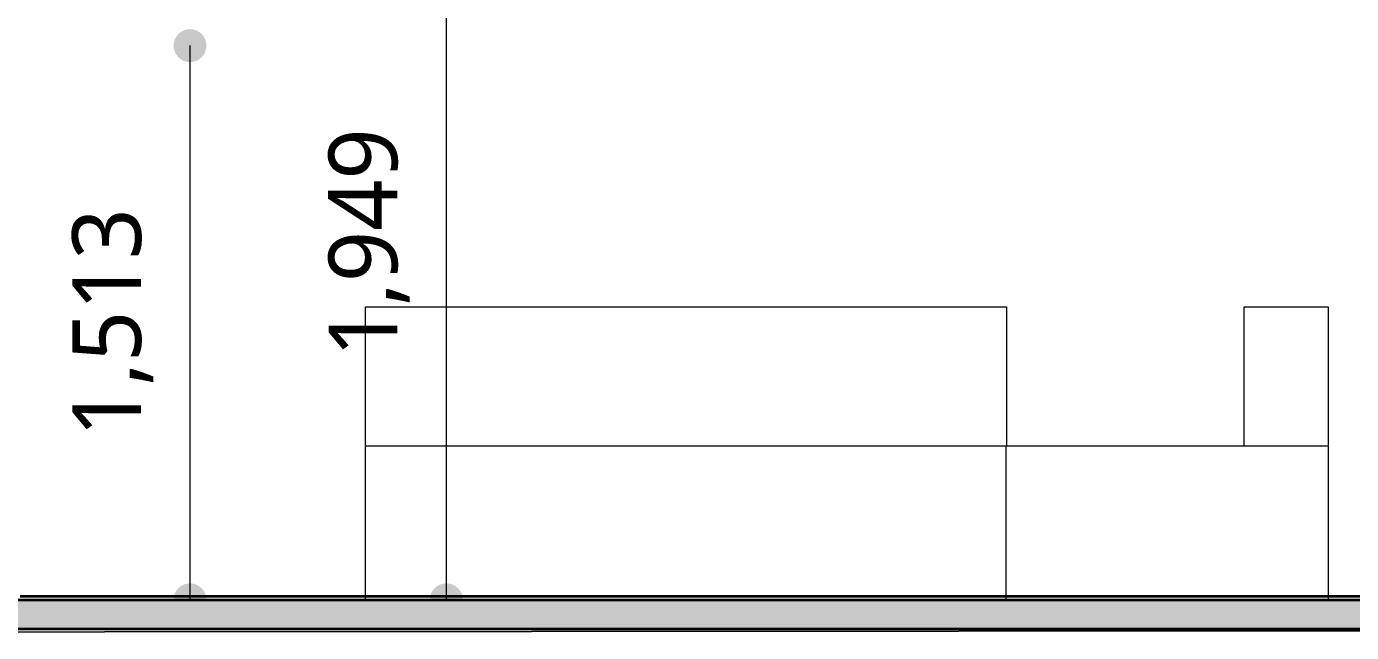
# Model space of a CAD drawing. Header units: millimetres. Extents: x 0 to 153524, y 0 to 59400.
# Drawn here: x 10974 to 14593, y 27461 to 29115 of the extents above; entities that cross this region are included whole.
import ezdxf

# ---------------------------------------------------------------- set-up
doc = ezdxf.new("R2010")
doc.units = ezdxf.units.MM
for name, color, linetype, lineweight in [('01_切断（構造・壁）', 7, 'Continuous', 35), ('10_見えがかり', 7, 'Continuous', 13), ('11_見えがかり（家具）', 8, 'Continuous', 9), ('50_寸法', 3, 'Continuous', 9)]:
    doc.layers.add(name, color=color, linetype=linetype, lineweight=lineweight)
doc.styles.add('JP', font='NotoSansCJKjp-Regular.otf')

msp = doc.modelspace()

# ---------------------------------------------------------------- hatches: boundary and pattern name
at = {"layer": '01_切断（構造・壁）'}
msp.add_hatch(color=7, dxfattribs=at).paths.add_polyline_path([(8797.2, 27470), (8797.2, 27519.9), (8797.2, 27550), (8804, 27550), (8828.7, 27550), (8855.3, 27550), (8880.4, 27550), (8884.2, 27550), (8915.7, 27550), (8935.6, 27550), (8950.1, 27550), (8964.6, 27550), (8988.2, 27550), (9030.5, 27550), (9053.8, 27550), (9215.4, 27550), (9416.3, 27550), (11872.6, 27550), (18001, 27550), (18001, 27502.9), (18001, 27470), (11872.6, 27470), (9422.6, 27470), (9417.5, 27470), (9209.1, 27470), (9048.9, 27470), (9030.5, 27470), (8988.2, 27470), (8964.6, 27470), (8950.1, 27470), (8935.6, 27470), (8915.7, 27470), (8880.4, 27470), (8855.3, 27470), (8804, 27470)])
at = {"layer": '50_寸法'}
for points in [[(11466, 29062.7), (11465.1, 29053.9), (11462.6, 29045.5), (11458.4, 29037.7), (11452.8, 29030.9), (11446, 29025.3), (11438.2, 29021.1), (11429.8, 29018.6), (11421, 29017.7), (11412.2, 29018.6), (11403.8, 29021.1), (11396, 29025.3), (11389.2, 29030.9), (11383.6, 29037.7), (11379.4, 29045.5), (11376.9, 29053.9), (11376, 29062.7), (11376.9, 29071.5), (11379.4, 29079.9), (11383.6, 29087.7), (11389.2, 29094.5), (11396, 29100.1), (11403.8, 29104.3), (11412.2, 29106.8), (11421, 29107.7), (11429.8, 29106.8), (11438.2, 29104.3), (11446, 29100.1), (11452.8, 29094.5), (11458.4, 29087.7), (11462.6, 29079.9), (11465.1, 29071.5)], [(11466, 27550), (11465.1, 27541.2), (11462.6, 27532.8), (11458.4, 27525), (11452.8, 27518.2), (11446, 27512.6), (11438.2, 27508.4), (11429.8, 27505.9), (11421, 27505), (11412.2, 27505.9), (11403.8, 27508.4), (11396, 27512.6), (11389.2, 27518.2), (11383.6, 27525), (11379.4, 27532.8), (11376.9, 27541.2), (11376, 27550), (11376.9, 27558.8), (11379.4, 27567.2), (11383.6, 27575), (11389.2, 27581.8), (11396, 27587.4), (11403.8, 27591.6), (11412.2, 27594.1), (11421, 27595), (11429.8, 27594.1), (11438.2, 27591.6), (11446, 27587.4), (11452.8, 27581.8), (11458.4, 27575), (11462.6, 27567.2), (11465.1, 27558.8)], [(12166, 27550), (12165.1, 27541.2), (12162.6, 27532.8), (12158.4, 27525), (12152.8, 27518.2), (12146, 27512.6), (12138.2, 27508.4), (12129.8, 27505.9), (12121, 27505), (12112.2, 27505.9), (12103.8, 27508.4), (12096, 27512.6), (12089.2, 27518.2), (12083.6, 27525), (12079.4, 27532.8), (12076.9, 27541.2), (12076, 27550), (12076.9, 27558.8), (12079.4, 27567.2), (12083.6, 27575), (12089.2, 27581.8), (12096, 27587.4), (12103.8, 27591.6), (12112.2, 27594.1), (12121, 27595), (12129.8, 27594.1), (12138.2, 27591.6), (12146, 27587.4), (12152.8, 27581.8), (12158.4, 27575), (12162.6, 27567.2), (12165.1, 27558.8)]]:
    msp.add_hatch(color=7, dxfattribs=at).paths.add_polyline_path(points)

# ---------------------------------------------------------------- linework, layer by layer
at = {"layer": '01_切断（構造・壁）'}
for points in [[(8797.2, 27470), (8797.2, 27519.9), (8797.2, 27550), (8804, 27550), (8828.7, 27550), (8855.3, 27550), (8880.4, 27550), (8884.2, 27550), (8915.7, 27550), (8935.6, 27550), (8950.1, 27550), (8964.6, 27550), (8988.2, 27550), (9030.5, 27550), (9053.8, 27550), (9215.4, 27550), (9416.3, 27550), (11872.6, 27550), (18001, 27550)], [(10957.1, 27560), (11060.6, 27560), (11063, 27560), (11063.1, 27560), (11063.5, 27560), (11064, 27560), (11064.1, 27560), (11074.9, 27560), (11090.4, 27560), (11785.1, 27560), (11852.3, 27560), (12723.6, 27560), (12727.1, 27560), (12753, 27560), (12788, 27560), (12827.7, 27560), (12872.4, 27560), (13087.3, 27560), (16523.2, 27560)], [(18001, 27470), (11872.6, 27470), (9422.6, 27470), (9417.5, 27470), (9209.1, 27470), (9048.9, 27470), (9030.5, 27470), (8988.2, 27470), (8964.6, 27470), (8950.1, 27470), (8935.6, 27470), (8915.7, 27470), (8880.4, 27470), (8855.3, 27470), (8804, 27470), (8797.2, 27470)]]:
    msp.add_lwpolyline(points, dxfattribs=at)
at = {"layer": '10_見えがかり'}
for points in [[(8853.6, 27460.9), (19353.6, 27469)], [(19353.6, 27469), (8853.6, 27460.9)]]:
    msp.add_lwpolyline(points, dxfattribs=at)
at = {"layer": '11_見えがかり（家具）'}
for points in [[(11900.2, 28350), (13650.8, 28350), (13650.8, 27972)], [(11900.2, 27972), (11900.2, 28350)], [(14300.2, 27972), (14300.2, 28350), (14529.7, 28350)], [(14529.7, 28350), (14529.7, 27972)], [(11900.2, 27970), (13648.2, 27970)], [(11900.2, 27552), (11900.2, 27970)], [(13650.2, 27552), (13650.2, 27970), (14529.7, 27970)], [(14529.7, 27970), (14529.7, 27552)]]:
    msp.add_lwpolyline(points, dxfattribs=at)
at = {"layer": '50_寸法'}
for points in [[(12121, 27550), (12121, 29498.8)], [(11421, 27550), (11421, 29062.7)]]:
    msp.add_lwpolyline(points, dxfattribs=at)

# ---------------------------------------------------------------- texts
at = {"layer": '50_寸法', "char_height": 187.87, "attachment_point": 8, "rotation": 90, "style": 'JP'}
for s, insert in [('1,949', (12021, 28524.4)), ('1,513', (11321, 28306.3))]:
    msp.add_mtext(s, dxfattribs=dict(at, insert=insert))

doc.saveas('drawing.dxf')
